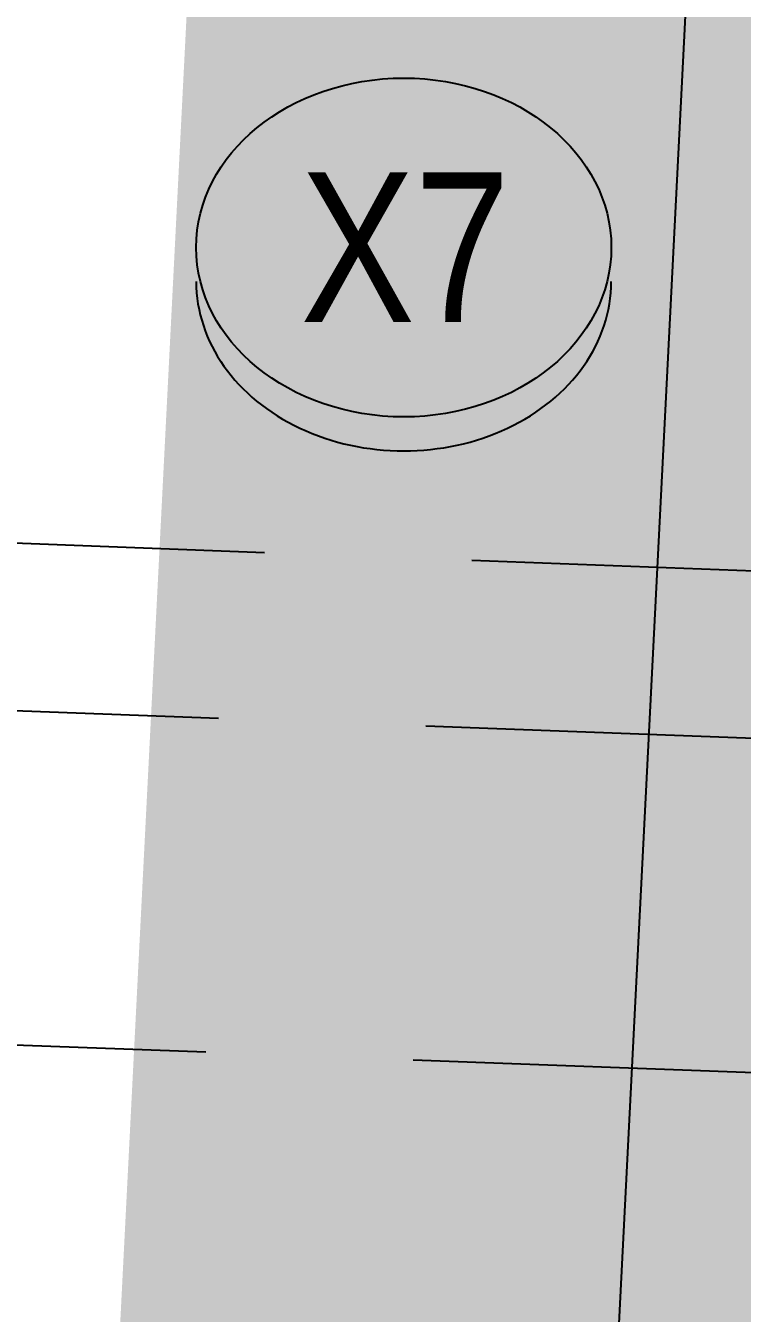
# Model space of a CAD drawing. Extents: x 329124 to 332550, y 6141944 to 6144607.
# Drawn here: x 330338.6 to 330381.8, y 6142847.5 to 6142925 of the extents above; entities that cross this region are included whole.
import ezdxf
from ezdxf.enums import TextEntityAlignment as Align

# ---------------------------------------------------------------- set-up
doc = ezdxf.new("R2010")
doc.units = 0
doc.header["$LTSCALE"] = 5
doc.linetypes.add('foc-UNSURVEYED', pattern=[12.5, 10, -2.5])
for name, color, linetype in [('L-USEC', 7, 'foc-UNSURVEYED'), ('P-BUFFER-H 30m', 51, 'Continuous'), ('P-CROSSINGS', 250, 'Continuous'), ('P-PROPOSED', 10, 'Continuous'), ('P-PROPOSED-H', 21, 'Continuous')]:
    doc.layers.add(name, color=color, linetype=linetype)
doc.styles.add('Crossing', font='ARIALN.TTF', dxfattribs={"height": 10})

# ---------------------------------------------------------------- blocks, each defined once
blk = doc.blocks.new('xing2')
h = blk.add_hatch(color=50)
h.dxf.hatch_style = 1
edge = h.paths.add_edge_path()
edge.add_ellipse((0, 0), major_axis=(-12.5, 0), ratio=0.816297, start_angle=0, end_angle=360)
h = blk.add_hatch(color=250)
h.dxf.hatch_style = 1
edge = h.paths.add_edge_path()
edge.add_ellipse((0, -2.047), major_axis=(-12.5, 0), ratio=0.816297, start_angle=0, end_angle=180)
edge.add_line((12.5, -2.047), (12.5, 0))
edge.add_ellipse((0, 0), major_axis=(-12.5, 0), ratio=0.816297, start_angle=0, end_angle=180, ccw=False)
edge.add_line((-12.5, 0), (-12.5, -2.047))
at = {"color": 250}
blk.add_ellipse((0, 0), major_axis=(-12.5, 0), ratio=0.816297, dxfattribs=at)
blk.add_ellipse((0, -2.047), major_axis=(-12.5, 0), ratio=0.816297, start_param=0, end_param=3.141593, dxfattribs=at)
at = {"color": 250, "style": 'Crossing'}
blk.add_attdef('CROSSING', text='', height=9, dxfattribs=at).set_placement((0.089, 0.02), align=Align.MIDDLE_CENTER)
at = {"color": 250, "style": 'Crossing', "flags": 1}
for tag, p in [('OWNER', (0.089, -12.492)), ('DESCRIPTION', (0.089, -25.77)), ('LOCATION', (0.089, -39.303)), ('DWG_REF', (0.089, -52.837))]:
    blk.add_attdef(tag, text='', height=9, dxfattribs=at).set_placement(p, align=Align.MIDDLE_CENTER)

msp = doc.modelspace()

# ---------------------------------------------------------------- hatches: boundary and pattern name
at = {"layer": 'P-BUFFER-H 30m'}
h = msp.add_hatch(color=256, dxfattribs=at)
h.dxf.hatch_style = 1
edge = h.paths.add_edge_path()
edge.add_line((330352.223, 6143002.368), (330237.874, 6143126.383))
edge.add_arc((330259.926, 6143146.716), 29.995, 178.07408, 222.67787, ccw=False)
edge.add_line((330229.947, 6143147.724), (330251.437, 6143786.782))
edge.add_arc((330281.415, 6143785.774), 29.995, 155.4209, 178.07408, ccw=False)
edge.add_line((330254.138, 6143798.25), (330261.815, 6143815.035))
edge.add_arc((330289.092, 6143802.559), 29.995, 133.23276, 155.4209, ccw=False)
edge.add_line((330268.546, 6143824.413), (330322.411, 6143875.052))
edge.add_line((330322.411, 6143875.052), (330324.751, 6143936.322))
edge.add_arc((330354.725, 6143935.178), 29.995, 94.20497, 177.81247, ccw=False)
edge.add_line((330352.525, 6143965.092), (330581.757, 6143981.946))
edge.add_arc((330583.957, 6143952.031), 29.995, 4.20497, 94.20497, ccw=False)
edge.add_line((330613.871, 6143954.231), (330615.338, 6143934.287))
edge.add_arc((330585.423, 6143932.088), 29.995, -85.79503, 4.20497, ccw=False)
edge.add_line((330587.622, 6143902.173), (330402.974, 6143888.598))
edge.add_line((330402.974, 6143888.598), (330401.558, 6143851.521))
edge.add_arc((330371.585, 6143852.666), 29.995, 313.23276, 357.81247, ccw=False)
edge.add_line((330392.13, 6143830.812), (330331.018, 6143773.358))
edge.add_line((330331.018, 6143773.358), (330310.579, 6143165.53))
edge.add_line((330310.579, 6143165.53), (330425.268, 6143041.147))
edge.add_arc((330403.216, 6143020.813), 29.995, -2.9056, 42.67787, ccw=False)
edge.add_line((330433.173, 6143019.293), (330410.232, 6142567.307))
edge.add_arc((330380.275, 6142568.828), 29.995, 267.81184, 357.0944, ccw=False)
edge.add_line((330379.13, 6142538.854), (330359.146, 6142539.618))
edge.add_arc((330360.291, 6142569.591), 29.995, 177.0944, 267.81184, ccw=False)
edge.add_line((330330.334, 6142571.112), (330352.223, 6143002.368))
at = {"layer": 'P-PROPOSED-H'}
h = msp.add_hatch(color=256, dxfattribs=at)
h.dxf.hatch_style = 1
h.paths.add_polyline_path([(330382.819, 6143013.435), (330259.926, 6143146.716), (330281.415, 6143785.774), (330289.092, 6143802.559), (330351.915, 6143861.621), (330354.725, 6143935.178), (330583.957, 6143952.031), (330585.423, 6143932.088), (330374.025, 6143916.546), (330371.585, 6143852.666), (330305.646, 6143790.675), (330301.266, 6143781.099), (330280.187, 6143154.242), (330403.216, 6143020.813), (330380.275, 6142568.828), (330360.291, 6142569.591)])

# ---------------------------------------------------------------- linework, layer by layer
at = {"layer": 'L-USEC', "flags": 128}
for points in [[(330727.753, 6142879.167), (330326.851, 6142894.251), (329925.948, 6142909.334)], [(329925.541, 6142899.288), (330326.446, 6142884.205), (330727.35, 6142869.122)], [(329924.784, 6142879.186), (330325.69, 6142864.102), (330726.594, 6142849.019)]]:
    msp.add_lwpolyline(points, dxfattribs=at)
at = {"layer": 'P-PROPOSED', "flags": 128}
msp.add_lwpolyline([(330382.819, 6143013.435), (330259.926, 6143146.716), (330281.415, 6143785.774), (330289.092, 6143802.559), (330351.915, 6143861.621), (330354.725, 6143935.178), (330583.957, 6143952.031), (330585.423, 6143932.088), (330374.025, 6143916.546), (330371.585, 6143852.666), (330305.646, 6143790.675), (330301.266, 6143781.099), (330280.187, 6143154.242), (330403.216, 6143020.813), (330380.275, 6142568.828), (330360.291, 6142569.591)], close=True, dxfattribs=at)

# ---------------------------------------------------------------- block references
at = {"layer": 'P-CROSSINGS', "color": 5, "xscale": 0.99984883, "yscale": 0.99984883, "zscale": 0.99984883}
msp.add_blockref('xing2', (330361.402, 6142911.65), dxfattribs=at).add_auto_attribs({'CROSSING': 'X7'})

doc.saveas('drawing.dxf')
